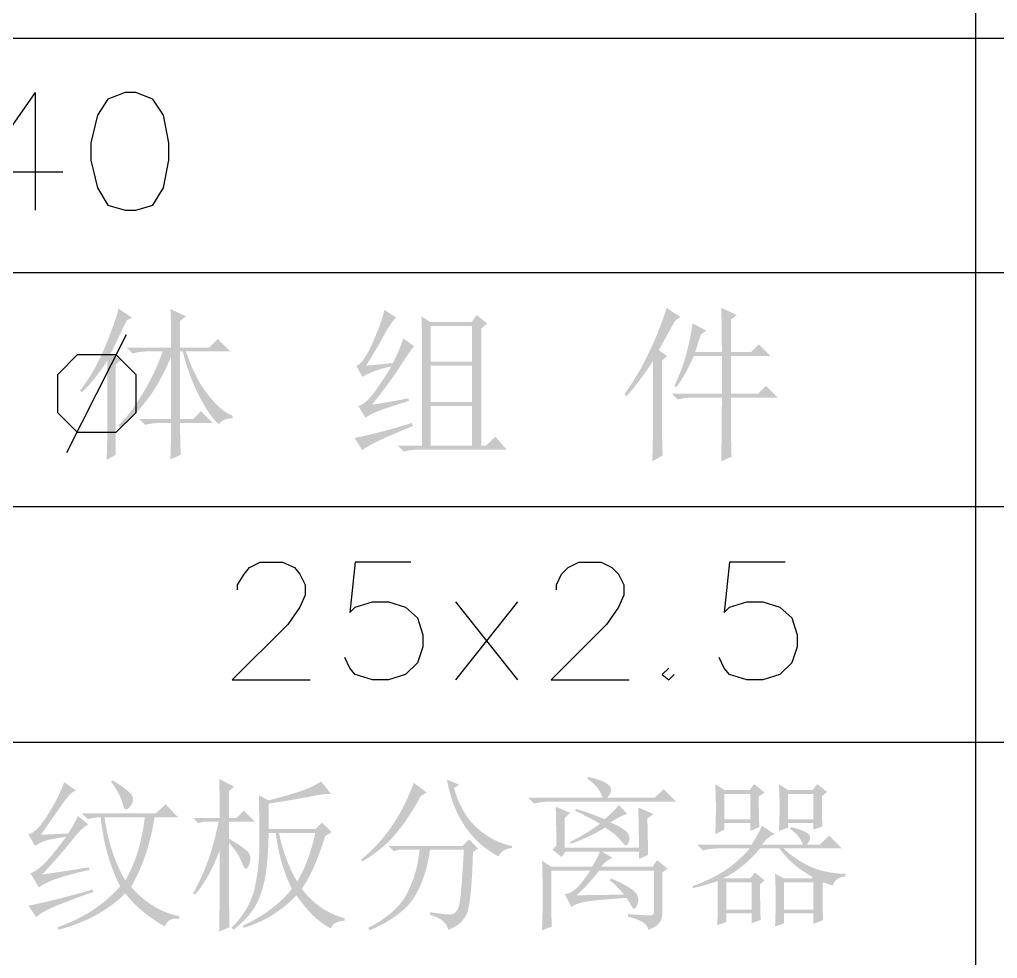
# Model space of a CAD drawing. Header units: millimetres. Extents: x 0 to 841, y 0 to 1189.
# Drawn here: x 706.17 to 737.47, y 170.9 to 200.95 of the extents above; entities that cross this region are included whole.
import ezdxf

# ---------------------------------------------------------------- set-up
doc = ezdxf.new("R2010")
doc.units = ezdxf.units.MM
doc.layers.add('C00-00-00', color=7, linetype='Continuous')

msp = doc.modelspace()

# ---------------------------------------------------------------- hatches: boundary and pattern name
at = {"layer": 'C00-00-00'}
h = msp.add_hatch(color=256, dxfattribs=at)
edge = h.paths.add_edge_path(flags=0)
edge.add_spline(control_points=[(708.957565, 186.852015), (708.971346, 187.296294), (708.978512, 187.642458), (708.978512, 187.892709), (708.978512, 187.892709), (708.978512, 190.035834), (708.978512, 190.035834), (708.756372, 189.674788), (708.485725, 189.334689), (708.167123, 189.016086), (708.167123, 189.016086), (708.104835, 189.078373), (708.104835, 189.078373), (708.423438, 189.480761), (708.697392, 189.962523), (708.926697, 190.524762), (709.155452, 191.086451), (709.290499, 191.478365), (709.332392, 191.700505), (709.332392, 191.700505), (709.769506, 191.408912), (709.769506, 191.408912), (709.769506, 191.408912), (709.603038, 191.325678), (709.603038, 191.325678), (709.380899, 190.868169), (709.207266, 190.507123), (709.082691, 190.243643), (709.082691, 190.243643), (709.415625, 190.056781), (709.415625, 190.056781), (709.415625, 190.056781), (709.249158, 189.910709), (709.249158, 189.910709), (709.249158, 189.910709), (709.249158, 187.018482), (709.249158, 187.018482), (709.249158, 187.018482), (708.957565, 186.852015), (708.957565, 186.852015)], knot_values=[0, 0, 0, 0, 1, 1, 1, 2, 2, 2, 3, 3, 3, 4, 4, 4, 5, 5, 5, 6, 6, 6, 7, 7, 7, 8, 8, 8, 9, 9, 9, 10, 10, 10, 11, 11, 11, 12, 12, 12, 13, 13, 13, 13], degree=3, periodic=1)
edge = h.paths.add_edge_path(flags=0)
edge.add_spline(control_points=[(711.30905, 187.829871), (711.30905, 187.56639), (711.315664, 187.296294), (711.329996, 187.018482), (711.329996, 187.018482), (710.997062, 186.872961), (710.997062, 186.872961), (711.010842, 187.317241), (711.018008, 187.614897), (711.018008, 187.767584), (711.018008, 187.767584), (711.018008, 188.03823), (711.018008, 188.03823), (711.018008, 188.03823), (710.685074, 188.03823), (710.685074, 188.03823), (710.504275, 188.03823), (710.337808, 188.017284), (710.185673, 187.975943), (710.185673, 187.975943), (709.99826, 188.162805), (709.99826, 188.162805), (709.99826, 188.162805), (711.018008, 188.162805), (711.018008, 188.162805), (711.018008, 188.162805), (711.018008, 190.160409), (711.018008, 190.160409), (710.809649, 189.647228), (710.566563, 189.203499), (710.289302, 188.828673), (710.011489, 188.453847), (709.713282, 188.141859), (709.394679, 187.892709), (709.394679, 187.892709), (709.332392, 187.954997), (709.332392, 187.954997), (709.595873, 188.204146), (709.862661, 188.558026), (710.133308, 189.016086), (710.403403, 189.473595), (710.608455, 189.910709), (710.747361, 190.326876), (710.747361, 190.326876), (710.289302, 190.326876), (710.289302, 190.326876), (710.109054, 190.326876), (709.942587, 190.30593), (709.7899, 190.264589), (709.7899, 190.264589), (709.603038, 190.452002), (709.603038, 190.452002), (709.603038, 190.452002), (711.018008, 190.452002), (711.018008, 190.452002), (711.018008, 190.452002), (711.018008, 191.075978), (711.018008, 191.075978), (711.018008, 191.214884), (711.010842, 191.416077), (710.997062, 191.679558), (710.997062, 191.679558), (711.496463, 191.450804), (711.496463, 191.450804), (711.496463, 191.450804), (711.30905, 191.305283), (711.30905, 191.305283), (711.30905, 191.305283), (711.30905, 190.452002), (711.30905, 190.452002), (711.30905, 190.452002), (712.245565, 190.452002), (712.245565, 190.452002), (712.245565, 190.452002), (712.516211, 190.722649), (712.516211, 190.722649), (712.516211, 190.722649), (712.911433, 190.326876), (712.911433, 190.326876), (712.911433, 190.326876), (711.496463, 190.326876), (711.496463, 190.326876), (711.690491, 189.744242), (711.929718, 189.27626), (712.214145, 188.92238), (712.498572, 188.568499), (712.758746, 188.350218), (712.994666, 188.266985), (712.994666, 188.266985), (712.994666, 188.183751), (712.994666, 188.183751), (712.772526, 188.183751), (712.627006, 188.120913), (712.557552, 187.996338), (712.363525, 188.149025), (712.151858, 188.447232), (711.923104, 188.891511), (711.693798, 189.33524), (711.516858, 189.813695), (711.392283, 190.326876), (711.392283, 190.326876), (711.30905, 190.326876), (711.30905, 190.326876), (711.30905, 190.326876), (711.30905, 188.162805), (711.30905, 188.162805), (711.30905, 188.162805), (711.725217, 188.162805), (711.725217, 188.162805), (711.725217, 188.162805), (711.974918, 188.412505), (711.974918, 188.412505), (711.974918, 188.412505), (712.349744, 188.03823), (712.349744, 188.03823), (712.349744, 188.03823), (711.30905, 188.03823), (711.30905, 188.03823), (711.30905, 188.03823), (711.30905, 187.829871), (711.30905, 187.829871)], knot_values=[0, 0, 0, 0, 1, 1, 1, 2, 2, 2, 3, 3, 3, 4, 4, 4, 5, 5, 5, 6, 6, 6, 7, 7, 7, 8, 8, 8, 9, 9, 9, 10, 10, 10, 11, 11, 11, 12, 12, 12, 13, 13, 13, 14, 14, 14, 15, 15, 15, 16, 16, 16, 17, 17, 17, 18, 18, 18, 19, 19, 19, 20, 20, 20, 21, 21, 21, 22, 22, 22, 23, 23, 23, 24, 24, 24, 25, 25, 25, 26, 26, 26, 27, 27, 27, 28, 28, 28, 29, 29, 29, 30, 30, 30, 31, 31, 31, 32, 32, 32, 33, 33, 33, 34, 34, 34, 35, 35, 35, 36, 36, 36, 37, 37, 37, 38, 38, 38, 39, 39, 39, 40, 40, 40, 40], degree=3, periodic=1)
h = msp.add_hatch(color=256, dxfattribs=at)
edge = h.paths.add_edge_path(flags=0)
edge.add_spline(control_points=[(717.449901, 188.620865), (717.976863, 188.703547), (718.36547, 188.773), (718.61517, 188.828673), (718.61517, 188.828673), (718.636116, 188.745439), (718.636116, 188.745439), (718.455318, 188.689767), (718.208925, 188.60984), (717.896937, 188.506212), (717.584949, 188.402032), (717.366668, 188.301711), (717.242093, 188.204697), (717.242093, 188.204697), (717.012787, 188.578972), (717.012787, 188.578972), (717.151694, 188.620865), (717.293907, 188.731659), (717.439428, 188.911906), (717.584949, 189.092154), (717.796615, 189.404142), (718.074428, 189.848421), (717.866069, 189.806529), (717.681963, 189.754715), (717.522661, 189.692427), (717.362809, 189.629589), (717.234927, 189.570609), (717.137913, 189.515487), (717.137913, 189.515487), (716.9505, 189.869367), (716.9505, 189.869367), (717.089406, 189.896928), (717.262488, 190.14277), (717.470847, 190.607996), (717.678655, 191.07267), (717.80323, 191.422692), (717.845122, 191.658612), (717.845122, 191.658612), (718.219949, 191.408912), (718.219949, 191.408912), (718.094823, 191.284337), (717.96639, 191.096924), (717.834649, 190.847223), (717.702909, 190.597523), (717.512188, 190.271755), (717.262488, 189.869367), (717.262488, 189.869367), (718.115769, 189.952601), (718.115769, 189.952601), (718.254675, 190.216082), (718.36547, 190.479563), (718.448703, 190.743044), (718.448703, 190.743044), (718.802583, 190.493343), (718.802583, 190.493343), (718.73313, 190.42389), (718.594224, 190.226555), (718.386416, 189.900235), (718.178056, 189.573916), (717.866069, 189.147827), (717.449901, 188.620865), (717.449901, 188.620865), (717.449901, 188.620865), (717.449901, 188.620865)], knot_values=[0, 0, 0, 0, 1, 1, 1, 2, 2, 2, 3, 3, 3, 4, 4, 4, 5, 5, 5, 6, 6, 6, 7, 7, 7, 8, 8, 8, 9, 9, 9, 10, 10, 10, 11, 11, 11, 12, 12, 12, 13, 13, 13, 14, 14, 14, 15, 15, 15, 16, 16, 16, 17, 17, 17, 18, 18, 18, 19, 19, 19, 20, 20, 20, 21, 21, 21, 21], degree=3, periodic=1)
edge = h.paths.add_edge_path(flags=0)
edge.add_spline(control_points=[(716.888213, 187.559775), (717.05468, 187.587336), (717.328634, 187.649623), (717.710075, 187.746637), (718.091516, 187.843651), (718.427757, 187.941216), (718.71935, 188.03823), (718.71935, 188.03823), (718.760691, 187.934051), (718.760691, 187.934051), (718.566663, 187.864597), (718.27507, 187.742779), (717.887015, 187.569697), (717.498408, 187.396064), (717.248707, 187.261017), (717.137913, 187.164003), (717.137913, 187.164003), (716.888213, 187.559775), (716.888213, 187.559775)], knot_values=[0, 0, 0, 0, 1, 1, 1, 2, 2, 2, 3, 3, 3, 4, 4, 4, 5, 5, 5, 6, 6, 6, 6], degree=3, periodic=1)
edge = h.paths.add_edge_path(flags=0)
edge.add_spline(control_points=[(719.322931, 191.138816), (719.322931, 191.138816), (719.322931, 189.993942), (719.322931, 189.993942), (719.322931, 189.993942), (720.654667, 189.993942), (720.654667, 189.993942), (720.654667, 189.993942), (720.654667, 191.138816), (720.654667, 191.138816), (720.654667, 191.138816), (719.322931, 191.138816), (719.322931, 191.138816)], knot_values=[0, 0, 0, 0, 1, 1, 1, 2, 2, 2, 3, 3, 3, 4, 4, 4, 4], degree=3, periodic=1)
edge = h.paths.add_edge_path(flags=0)
edge.add_spline(control_points=[(719.322931, 189.869367), (719.322931, 189.869367), (719.322931, 188.704098), (719.322931, 188.704098), (719.322931, 188.704098), (720.654667, 188.704098), (720.654667, 188.704098), (720.654667, 188.704098), (720.654667, 189.869367), (720.654667, 189.869367), (720.654667, 189.869367), (719.322931, 189.869367), (719.322931, 189.869367)], knot_values=[0, 0, 0, 0, 1, 1, 1, 2, 2, 2, 3, 3, 3, 4, 4, 4, 4], degree=3, periodic=1)
edge = h.paths.add_edge_path(flags=0)
edge.add_spline(control_points=[(719.322931, 188.578972), (719.322931, 188.578972), (719.322931, 187.309524), (719.322931, 187.309524), (719.322931, 187.309524), (720.654667, 187.309524), (720.654667, 187.309524), (720.654667, 187.309524), (720.654667, 188.578972), (720.654667, 188.578972), (720.654667, 188.578972), (719.322931, 188.578972), (719.322931, 188.578972)], knot_values=[0, 0, 0, 0, 1, 1, 1, 2, 2, 2, 3, 3, 3, 4, 4, 4, 4], degree=3, periodic=1)
edge = h.paths.add_edge_path(flags=0)
edge.add_spline(control_points=[(719.052284, 190.243643), (719.052284, 190.812497), (719.045118, 191.214884), (719.031338, 191.450804), (719.031338, 191.450804), (719.322931, 191.263391), (719.322931, 191.263391), (719.322931, 191.263391), (720.633721, 191.263391), (720.633721, 191.263391), (720.633721, 191.263391), (720.800188, 191.492145), (720.800188, 191.492145), (720.800188, 191.492145), (721.133122, 191.22205), (721.133122, 191.22205), (721.133122, 191.22205), (720.945708, 191.055583), (720.945708, 191.055583), (720.945708, 191.055583), (720.945708, 187.309524), (720.945708, 187.309524), (720.945708, 187.309524), (721.091229, 187.309524), (721.091229, 187.309524), (721.091229, 187.309524), (721.403768, 187.601117), (721.403768, 187.601117), (721.403768, 187.601117), (721.757097, 187.184949), (721.757097, 187.184949), (721.757097, 187.184949), (718.96905, 187.184949), (718.96905, 187.184949), (718.788252, 187.184949), (718.621785, 187.164554), (718.469649, 187.122662), (718.469649, 187.122662), (718.282236, 187.309524), (718.282236, 187.309524), (718.282236, 187.309524), (719.052284, 187.309524), (719.052284, 187.309524), (719.052284, 187.309524), (719.052284, 190.243643), (719.052284, 190.243643)], knot_values=[0, 0, 0, 0, 1, 1, 1, 2, 2, 2, 3, 3, 3, 4, 4, 4, 5, 5, 5, 6, 6, 6, 7, 7, 7, 8, 8, 8, 9, 9, 9, 10, 10, 10, 11, 11, 11, 12, 12, 12, 13, 13, 13, 14, 14, 14, 15, 15, 15, 15], degree=3, periodic=1)
h = msp.add_hatch(color=256, dxfattribs=at)
edge = h.paths.add_edge_path(flags=0)
edge.add_spline(control_points=[(728.64705, 190.306481), (728.64705, 190.833443), (728.639884, 191.304732), (728.626655, 191.721451), (728.626655, 191.721451), (729.126056, 191.492145), (729.126056, 191.492145), (729.126056, 191.492145), (728.938643, 191.346624), (728.938643, 191.346624), (728.938643, 191.346624), (728.938643, 190.306481), (728.938643, 190.306481), (728.938643, 190.306481), (729.583565, 190.306481), (729.583565, 190.306481), (729.583565, 190.306481), (729.833265, 190.556182), (729.833265, 190.556182), (729.833265, 190.556182), (730.208092, 190.181355), (730.208092, 190.181355), (730.208092, 190.181355), (728.938643, 190.181355), (728.938643, 190.181355), (728.938643, 190.181355), (728.938643, 188.974745), (728.938643, 188.974745), (728.938643, 188.974745), (729.812319, 188.974745), (729.812319, 188.974745), (729.812319, 188.974745), (730.06202, 189.224446), (730.06202, 189.224446), (730.06202, 189.224446), (730.436846, 188.849619), (730.436846, 188.849619), (730.436846, 188.849619), (728.938643, 188.849619), (728.938643, 188.849619), (728.938643, 187.795144), (728.945258, 187.164554), (728.959589, 186.956195), (728.959589, 186.956195), (728.626655, 186.810123), (728.626655, 186.810123), (728.639884, 187.489771), (728.64705, 188.169419), (728.64705, 188.849619), (728.64705, 188.849619), (727.731482, 188.849619), (727.731482, 188.849619), (727.551234, 188.849619), (727.384767, 188.828673), (727.23208, 188.787332), (727.23208, 188.787332), (727.045219, 188.974745), (727.045219, 188.974745), (727.045219, 188.974745), (728.64705, 188.974745), (728.64705, 188.974745), (728.64705, 188.974745), (728.64705, 190.181355), (728.64705, 190.181355), (728.64705, 190.181355), (727.752428, 190.181355), (727.752428, 190.181355), (727.585961, 189.792748), (727.398547, 189.459814), (727.190739, 189.182553), (727.190739, 189.182553), (727.128452, 189.224446), (727.128452, 189.224446), (727.280587, 189.543048), (727.401855, 189.862202), (727.492254, 190.181355), (727.582653, 190.499958), (727.655414, 190.847223), (727.711087, 191.22205), (727.711087, 191.22205), (728.147649, 190.992744), (728.147649, 190.992744), (728.147649, 190.992744), (727.981182, 190.868169), (727.981182, 190.868169), (727.925509, 190.715483), (727.863222, 190.52807), (727.79432, 190.306481), (727.79432, 190.306481), (728.64705, 190.306481), (728.64705, 190.306481)], knot_values=[0, 0, 0, 0, 1, 1, 1, 2, 2, 2, 3, 3, 3, 4, 4, 4, 5, 5, 5, 6, 6, 6, 7, 7, 7, 8, 8, 8, 9, 9, 9, 10, 10, 10, 11, 11, 11, 12, 12, 12, 13, 13, 13, 14, 14, 14, 15, 15, 15, 16, 16, 16, 17, 17, 17, 18, 18, 18, 19, 19, 19, 20, 20, 20, 21, 21, 21, 22, 22, 22, 23, 23, 23, 24, 24, 24, 25, 25, 25, 26, 26, 26, 27, 27, 27, 28, 28, 28, 29, 29, 29, 30, 30, 30, 30], degree=3, periodic=1)
edge = h.paths.add_edge_path(flags=0)
edge.add_spline(control_points=[(726.420692, 186.810123), (726.434472, 187.240622), (726.441638, 187.573556), (726.441638, 187.809476), (726.441638, 187.809476), (726.441638, 190.014888), (726.441638, 190.014888), (726.080592, 189.473595), (725.796165, 189.09932), (725.588357, 188.891511), (725.588357, 188.891511), (725.526069, 188.953799), (725.526069, 188.953799), (725.636863, 189.105934), (725.765297, 189.300513), (725.910817, 189.536433), (726.056338, 189.772354), (726.219498, 190.084341), (726.399745, 190.472948), (726.579993, 190.861004), (726.739845, 191.277171), (726.878751, 191.721451), (726.878751, 191.721451), (727.315314, 191.429858), (727.315314, 191.429858), (727.315314, 191.429858), (727.148847, 191.305283), (727.148847, 191.305283), (726.885366, 190.833443), (726.711733, 190.520904), (726.629051, 190.368768), (726.629051, 190.368768), (726.899146, 190.181355), (726.899146, 190.181355), (726.899146, 190.181355), (726.732679, 190.035834), (726.732679, 190.035834), (726.732679, 190.035834), (726.732679, 187.871763), (726.732679, 187.871763), (726.732679, 187.621511), (726.739294, 187.33047), (726.753626, 186.997536), (726.753626, 186.997536), (726.420692, 186.810123), (726.420692, 186.810123)], knot_values=[0, 0, 0, 0, 1, 1, 1, 2, 2, 2, 3, 3, 3, 4, 4, 4, 5, 5, 5, 6, 6, 6, 7, 7, 7, 8, 8, 8, 9, 9, 9, 10, 10, 10, 11, 11, 11, 12, 12, 12, 13, 13, 13, 14, 14, 14, 15, 15, 15, 15], degree=3, periodic=1)
h = msp.add_hatch(color=256, dxfattribs=at)
edge = h.paths.add_edge_path(flags=0)
edge.add_spline(control_points=[(707.598506, 176.544167), (707.598506, 176.544167), (707.972781, 176.274071), (707.972781, 176.274071), (707.861435, 176.245959), (707.712607, 176.09658), (707.525194, 175.826484), (707.337781, 175.555838), (707.112885, 175.233377), (706.849404, 174.859102), (706.849404, 174.859102), (707.72308, 174.900443), (707.72308, 174.900443), (707.861987, 175.108251), (707.966166, 175.295664), (708.035619, 175.462131), (708.035619, 175.462131), (708.368553, 175.192036), (708.368553, 175.192036), (708.243428, 175.136363), (708.066488, 174.96273), (707.837733, 174.671688), (707.608428, 174.380095), (707.293132, 174.019601), (706.890745, 173.589653), (707.209899, 173.630994), (707.7093, 173.707062), (708.388948, 173.818407), (708.388948, 173.818407), (708.409895, 173.735174), (708.409895, 173.735174), (708.076961, 173.66572), (707.757807, 173.582487), (707.452434, 173.485473), (707.14706, 173.388459), (706.925472, 173.28428), (706.787117, 173.173485), (706.787117, 173.173485), (706.51647, 173.630994), (706.51647, 173.630994), (706.627264, 173.658555), (706.769478, 173.75612), (706.943111, 173.922587), (707.116192, 174.089054), (707.35542, 174.380095), (707.660793, 174.796263), (707.494326, 174.768702), (707.327859, 174.74059), (707.161392, 174.71303), (706.994925, 174.685469), (706.828458, 174.616016), (706.661991, 174.505221), (706.661991, 174.505221), (706.454183, 174.879497), (706.454183, 174.879497), (706.62065, 174.907057), (706.825151, 175.112109), (707.067685, 175.49355), (707.31022, 175.874991), (707.48716, 176.225013), (707.598506, 176.544167), (707.598506, 176.544167), (707.598506, 176.544167), (707.598506, 176.544167)], knot_values=[0, 0, 0, 0, 1, 1, 1, 2, 2, 2, 3, 3, 3, 4, 4, 4, 5, 5, 5, 6, 6, 6, 7, 7, 7, 8, 8, 8, 9, 9, 9, 10, 10, 10, 11, 11, 11, 12, 12, 12, 13, 13, 13, 14, 14, 14, 15, 15, 15, 16, 16, 16, 17, 17, 17, 18, 18, 18, 19, 19, 19, 20, 20, 20, 21, 21, 21, 21], degree=3, periodic=1)
edge = h.paths.add_edge_path(flags=0)
edge.add_spline(control_points=[(706.454183, 172.590851), (707.064378, 172.715425), (707.751192, 172.889058), (708.514074, 173.111198), (708.514074, 173.111198), (708.535021, 173.027964), (708.535021, 173.027964), (708.270988, 172.94418), (707.920415, 172.815747), (707.483853, 172.642665), (707.046739, 172.469032), (706.786566, 172.326819), (706.703883, 172.216024), (706.703883, 172.216024), (706.454183, 172.590851), (706.454183, 172.590851)], knot_values=[0, 0, 0, 0, 1, 1, 1, 2, 2, 2, 3, 3, 3, 4, 4, 4, 5, 5, 5, 5], degree=3, periodic=1)
edge = h.paths.add_edge_path(flags=0)
edge.add_spline(control_points=[(709.13805, 176.607005), (709.526106, 176.371085), (709.74108, 176.197452), (709.782972, 176.086658), (709.824864, 175.975313), (709.793445, 175.861211), (709.689817, 175.743251), (709.585637, 175.625291), (709.512876, 175.659466), (709.470984, 175.846879), (709.429092, 176.034293), (709.304517, 176.27352), (709.096709, 176.565113), (709.096709, 176.565113), (709.13805, 176.607005), (709.13805, 176.607005)], knot_values=[0, 0, 0, 0, 1, 1, 1, 2, 2, 2, 3, 3, 3, 4, 4, 4, 5, 5, 5, 5], degree=3, periodic=1)
edge = h.paths.add_edge_path(flags=0)
edge.add_spline(control_points=[(708.160194, 175.545365), (708.160194, 175.545365), (710.532625, 175.545365), (710.532625, 175.545365), (710.532625, 175.545365), (710.844613, 175.836957), (710.844613, 175.836957), (710.844613, 175.836957), (711.239834, 175.42079), (711.239834, 175.42079), (711.239834, 175.42079), (710.490732, 175.42079), (710.490732, 175.42079), (710.351826, 174.560343), (710.102126, 173.818407), (709.741631, 173.194431), (710.185359, 172.680699), (710.69854, 172.368711), (711.281726, 172.257917), (711.281726, 172.257917), (711.281726, 172.174683), (711.281726, 172.174683), (711.031475, 172.202244), (710.878788, 172.11901), (710.823666, 171.924983), (710.296705, 172.216576), (709.873371, 172.569905), (709.554218, 172.986072), (709.012924, 172.444779), (708.298549, 172.056723), (707.411093, 171.820803), (707.411093, 171.820803), (707.390146, 171.904036), (707.390146, 171.904036), (708.222481, 172.195629), (708.88835, 172.632192), (709.387751, 173.214826), (709.068597, 173.825022), (708.860789, 174.560343), (708.763775, 175.42079), (708.638649, 175.42079), (708.499743, 175.399844), (708.347607, 175.358503), (708.347607, 175.358503), (708.160194, 175.545365), (708.160194, 175.545365)], knot_values=[0, 0, 0, 0, 1, 1, 1, 2, 2, 2, 3, 3, 3, 4, 4, 4, 5, 5, 5, 6, 6, 6, 7, 7, 7, 8, 8, 8, 9, 9, 9, 10, 10, 10, 11, 11, 11, 12, 12, 12, 13, 13, 13, 14, 14, 14, 15, 15, 15, 15], degree=3, periodic=1)
edge = h.paths.add_edge_path(flags=0)
edge.add_spline(control_points=[(708.88835, 175.42079), (708.999144, 174.629796), (709.221284, 173.956762), (709.554218, 173.40224), (709.873371, 173.942982), (710.081731, 174.616016), (710.178744, 175.42079), (710.178744, 175.42079), (708.88835, 175.42079), (708.88835, 175.42079)], knot_values=[0, 0, 0, 0, 1, 1, 1, 2, 2, 2, 3, 3, 3, 3], degree=3, periodic=1)
h = msp.add_hatch(color=256, dxfattribs=at)
edge = h.paths.add_edge_path(flags=0)
edge.add_spline(control_points=[(715.949858, 174.817209), (715.713938, 174.054327), (715.464238, 173.492088), (715.200757, 173.131593), (715.588812, 172.632192), (716.046872, 172.320204), (716.573834, 172.195078), (716.573834, 172.195078), (716.573834, 172.111845), (716.573834, 172.111845), (716.324133, 172.098615), (716.178613, 172.015382), (716.13672, 171.862144), (715.748113, 172.056723), (715.380453, 172.410052), (715.03429, 172.923785), (714.57623, 172.437613), (714.014541, 172.09145), (713.348673, 171.88309), (713.348673, 171.88309), (713.306781, 171.945378), (713.306781, 171.945378), (713.972649, 172.250751), (714.499611, 172.645972), (714.888218, 173.131593), (714.624737, 173.644774), (714.451104, 174.241189), (714.368422, 174.921389), (714.368422, 174.921389), (714.139116, 174.921389), (714.139116, 174.921389), (714.139116, 174.574123), (714.11817, 174.206463), (714.076829, 173.818407), (714.034936, 173.4298), (713.945088, 173.07592), (713.806182, 172.756767), (713.667276, 172.437613), (713.403795, 172.126176), (713.015739, 171.820803), (713.015739, 171.820803), (712.953452, 171.88309), (712.953452, 171.88309), (713.355288, 172.285477), (713.604988, 172.718733), (713.702002, 173.183407), (713.799016, 173.648082), (713.848074, 174.126536), (713.848074, 174.619323), (713.848074, 175.112109), (713.840909, 175.614818), (713.827128, 176.127999), (713.827128, 176.127999), (714.139116, 175.961532), (714.139116, 175.961532), (714.777423, 176.127999), (715.183118, 176.249266), (715.356751, 176.325885), (715.529832, 176.401953), (715.685826, 176.481879), (715.824732, 176.565113), (715.824732, 176.565113), (716.13672, 176.169891), (716.13672, 176.169891), (715.970253, 176.169891), (715.751421, 176.14178), (715.481325, 176.086658), (715.210678, 176.030985), (714.763092, 175.954918), (714.139116, 175.857904), (714.139116, 175.857904), (714.139116, 175.045964), (714.139116, 175.045964), (714.139116, 175.045964), (715.637319, 175.045964), (715.637319, 175.045964), (715.637319, 175.045964), (715.845678, 175.254323), (715.845678, 175.254323), (715.845678, 175.254323), (716.157666, 174.942335), (716.157666, 174.942335), (716.157666, 174.942335), (715.949858, 174.817209), (715.949858, 174.817209)], knot_values=[0, 0, 0, 0, 1, 1, 1, 2, 2, 2, 3, 3, 3, 4, 4, 4, 5, 5, 5, 6, 6, 6, 7, 7, 7, 8, 8, 8, 9, 9, 9, 10, 10, 10, 11, 11, 11, 12, 12, 12, 13, 13, 13, 14, 14, 14, 15, 15, 15, 16, 16, 16, 17, 17, 17, 18, 18, 18, 19, 19, 19, 20, 20, 20, 21, 21, 21, 22, 22, 22, 23, 23, 23, 24, 24, 24, 25, 25, 25, 26, 26, 26, 27, 27, 27, 28, 28, 28, 28], degree=3, periodic=1)
edge = h.paths.add_edge_path(flags=0)
edge.add_spline(control_points=[(714.47205, 174.921389), (714.596625, 174.324974), (714.791204, 173.804627), (715.054685, 173.360898), (715.304385, 173.776515), (715.498413, 174.296862), (715.637319, 174.921389), (715.637319, 174.921389), (714.47205, 174.921389), (714.47205, 174.921389)], knot_values=[0, 0, 0, 0, 1, 1, 1, 2, 2, 2, 3, 3, 3, 3], degree=3, periodic=1)
edge = h.paths.add_edge_path(flags=0)
edge.add_spline(control_points=[(712.870218, 174.609401), (712.870218, 173.096866), (712.876833, 172.195629), (712.890613, 171.904036), (712.890613, 171.904036), (712.557679, 171.758516), (712.557679, 171.758516), (712.57146, 172.382491), (712.578626, 173.256719), (712.578626, 174.380095), (712.384598, 173.825022), (712.121117, 173.346567), (711.788183, 172.944731), (711.788183, 172.944731), (711.725344, 172.986072), (711.725344, 172.986072), (712.100171, 173.65194), (712.370817, 174.414822), (712.537284, 175.275269), (712.537284, 175.275269), (712.058278, 175.275269), (712.058278, 175.275269), (712.058278, 175.275269), (711.891811, 175.233377), (711.891811, 175.233377), (711.891811, 175.233377), (711.725344, 175.399844), (711.725344, 175.399844), (711.725344, 175.399844), (712.578626, 175.399844), (712.578626, 175.399844), (712.578626, 175.899245), (712.57146, 176.315412), (712.557679, 176.648346), (712.557679, 176.648346), (713.036685, 176.398646), (713.036685, 176.398646), (713.036685, 176.398646), (712.870218, 176.253125), (712.870218, 176.253125), (712.870218, 176.253125), (712.870218, 175.399844), (712.870218, 175.399844), (712.870218, 175.399844), (713.119919, 175.399844), (713.119919, 175.399844), (713.119919, 175.399844), (713.348673, 175.628598), (713.348673, 175.628598), (713.348673, 175.628598), (713.702553, 175.275269), (713.702553, 175.275269), (713.702553, 175.275269), (712.870218, 175.275269), (712.870218, 175.275269), (712.870218, 175.275269), (712.870218, 174.733976), (712.870218, 174.733976), (713.188821, 174.553177), (713.393322, 174.410964), (713.483721, 174.307335), (713.57412, 174.203155), (713.584593, 174.064249), (713.51514, 173.891168), (713.445687, 173.717535), (713.372376, 173.734622), (713.296308, 173.942982), (713.22024, 174.151341), (713.078027, 174.373481), (712.870218, 174.609401), (712.870218, 174.609401), (712.870218, 174.609401), (712.870218, 174.609401)], knot_values=[0, 0, 0, 0, 1, 1, 1, 2, 2, 2, 3, 3, 3, 4, 4, 4, 5, 5, 5, 6, 6, 6, 7, 7, 7, 8, 8, 8, 9, 9, 9, 10, 10, 10, 11, 11, 11, 12, 12, 12, 13, 13, 13, 14, 14, 14, 15, 15, 15, 16, 16, 16, 17, 17, 17, 18, 18, 18, 19, 19, 19, 20, 20, 20, 21, 21, 21, 22, 22, 22, 23, 23, 23, 24, 24, 24, 24], degree=3, periodic=1)
h = msp.add_hatch(color=256, dxfattribs=at)
edge = h.paths.add_edge_path(flags=0)
edge.add_spline(control_points=[(718.786853, 176.523772), (718.786853, 176.523772), (719.203021, 176.211233), (719.203021, 176.211233), (719.203021, 176.211233), (719.015607, 176.107604), (719.015607, 176.107604), (718.779687, 175.663325), (718.519514, 175.268103), (718.235086, 174.921389), (717.950659, 174.574123), (717.586306, 174.269301), (717.142578, 174.00582), (717.142578, 174.00582), (717.101237, 174.068108), (717.101237, 174.068108), (717.461731, 174.359149), (717.780334, 174.702556), (718.058146, 175.098329), (718.335408, 175.49355), (718.578494, 175.968698), (718.786853, 176.523772), (718.786853, 176.523772), (718.786853, 176.523772), (718.786853, 176.523772)], knot_values=[0, 0, 0, 0, 1, 1, 1, 2, 2, 2, 3, 3, 3, 4, 4, 4, 5, 5, 5, 6, 6, 6, 7, 7, 7, 8, 8, 8, 8], degree=3, periodic=1)
edge = h.paths.add_edge_path(flags=0)
edge.add_spline(control_points=[(720.243164, 176.460933), (720.243164, 176.460933), (720.076697, 176.357305), (720.076697, 176.357305), (720.228832, 175.802231), (720.478533, 175.372283), (720.825798, 175.06691), (721.172513, 174.761536), (721.540173, 174.574674), (721.92878, 174.505221), (721.92878, 174.505221), (721.92878, 174.442934), (721.92878, 174.442934), (721.720421, 174.414822), (721.5749, 174.324423), (721.491666, 174.172287), (721.033606, 174.421437), (720.669253, 174.754371), (720.399158, 175.170538), (720.128511, 175.586706), (719.944956, 176.072326), (719.847942, 176.6274), (719.847942, 176.6274), (720.243164, 176.460933), (720.243164, 176.460933)], knot_values=[0, 0, 0, 0, 1, 1, 1, 2, 2, 2, 3, 3, 3, 4, 4, 4, 5, 5, 5, 6, 6, 6, 7, 7, 7, 8, 8, 8, 8], degree=3, periodic=1)
edge = h.paths.add_edge_path(flags=0)
edge.add_spline(control_points=[(717.974913, 174.505221), (717.974913, 174.505221), (720.347343, 174.505221), (720.347343, 174.505221), (720.347343, 174.505221), (720.555152, 174.71303), (720.555152, 174.71303), (720.555152, 174.71303), (720.846744, 174.421988), (720.846744, 174.421988), (720.846744, 174.421988), (720.680277, 174.296862), (720.680277, 174.296862), (720.652165, 173.201046), (720.582712, 172.538485), (720.471918, 172.309731), (720.360573, 172.080977), (720.166545, 171.917817), (719.889284, 171.820803), (719.847391, 172.042943), (719.653363, 172.202244), (719.306649, 172.299258), (719.306649, 172.299258), (719.306649, 172.382491), (719.306649, 172.382491), (719.653363, 172.326819), (719.87881, 172.303116), (719.98299, 172.309731), (720.086619, 172.316897), (720.166545, 172.396272), (720.222218, 172.548958), (720.277339, 172.701645), (720.333012, 173.31184), (720.388685, 174.380095), (720.388685, 174.380095), (719.306649, 174.380095), (719.306649, 174.380095), (719.223415, 173.783681), (719.056948, 173.280421), (718.807248, 172.871419), (718.557547, 172.462418), (718.079093, 172.10523), (717.371883, 171.799857), (717.371883, 171.799857), (717.329991, 171.88309), (717.329991, 171.88309), (717.953967, 172.202795), (718.373993, 172.580378), (718.588967, 173.017491), (718.803941, 173.454054), (718.931823, 173.908255), (718.973715, 174.380095), (718.973715, 174.380095), (718.328793, 174.380095), (718.328793, 174.380095), (718.328793, 174.380095), (718.14138, 174.338754), (718.14138, 174.338754), (718.14138, 174.338754), (717.974913, 174.505221), (717.974913, 174.505221)], knot_values=[0, 0, 0, 0, 1, 1, 1, 2, 2, 2, 3, 3, 3, 4, 4, 4, 5, 5, 5, 6, 6, 6, 7, 7, 7, 8, 8, 8, 9, 9, 9, 10, 10, 10, 11, 11, 11, 12, 12, 12, 13, 13, 13, 14, 14, 14, 15, 15, 15, 16, 16, 16, 17, 17, 17, 18, 18, 18, 19, 19, 19, 20, 20, 20, 20], degree=3, periodic=1)
h = msp.add_hatch(color=256, dxfattribs=at)
edge = h.paths.add_edge_path(flags=0)
edge.add_spline(control_points=[(724.349607, 176.648346), (724.349607, 176.648346), (724.370553, 176.710634), (724.370553, 176.710634), (724.689156, 176.641181), (724.907988, 176.55464), (725.025948, 176.45046), (725.143909, 176.34628), (725.12627, 176.211233), (724.973583, 176.044766), (724.973583, 176.044766), (726.492732, 176.044766), (726.492732, 176.044766), (726.492732, 176.044766), (726.784325, 176.315412), (726.784325, 176.315412), (726.784325, 176.315412), (727.179547, 175.920191), (727.179547, 175.920191), (727.179547, 175.920191), (723.142446, 175.920191), (723.142446, 175.920191), (722.962198, 175.920191), (722.795731, 175.899245), (722.643045, 175.857904), (722.643045, 175.857904), (722.456183, 176.044766), (722.456183, 176.044766), (722.456183, 176.044766), (724.828062, 176.044766), (724.828062, 176.044766), (724.78617, 176.16934), (724.731048, 176.276827), (724.661595, 176.367227), (724.592142, 176.457626), (724.487962, 176.551332), (724.349607, 176.648346), (724.349607, 176.648346), (724.349607, 176.648346), (724.349607, 176.648346)], knot_values=[0, 0, 0, 0, 1, 1, 1, 2, 2, 2, 3, 3, 3, 4, 4, 4, 5, 5, 5, 6, 6, 6, 7, 7, 7, 8, 8, 8, 9, 9, 9, 10, 10, 10, 11, 11, 11, 12, 12, 12, 13, 13, 13, 13], degree=3, periodic=1)
edge = h.paths.add_edge_path(flags=0)
edge.add_spline(control_points=[(723.995727, 172.923785), (723.995727, 172.923785), (725.514876, 172.944731), (725.514876, 172.944731), (725.37597, 173.124427), (725.223284, 173.277114), (725.056817, 173.40224), (725.056817, 173.40224), (725.098709, 173.464527), (725.098709, 173.464527), (725.514325, 173.28428), (725.774499, 173.135451), (725.878678, 173.017491), (725.982858, 172.899531), (726.003804, 172.76724), (725.941517, 172.621719), (725.878678, 172.476198), (725.823557, 172.448086), (725.77505, 172.538485), (725.726543, 172.628885), (725.667563, 172.729206), (725.59811, 172.840551), (724.973583, 172.798659), (724.55025, 172.760625), (724.328661, 172.725898), (724.106521, 172.691172), (723.940054, 172.632192), (723.82926, 172.548958), (723.82926, 172.548958), (723.621452, 172.965126), (723.621452, 172.965126), (723.732246, 172.965126), (723.853514, 173.024106), (723.985254, 173.142066), (724.116994, 173.260026), (724.266374, 173.450747), (724.432841, 173.714227), (724.432841, 173.714227), (723.184338, 173.714227), (723.184338, 173.714227), (723.184338, 172.673533), (723.190953, 172.077669), (723.205284, 171.924983), (723.205284, 171.924983), (722.892745, 171.799857), (722.892745, 171.799857), (722.906526, 172.257917), (722.913692, 172.635499), (722.913692, 172.933707), (722.913692, 173.231914), (722.906526, 173.596267), (722.892745, 174.026767), (722.892745, 174.026767), (723.184338, 173.839353), (723.184338, 173.839353), (723.184338, 173.839353), (724.495128, 173.839353), (724.495128, 173.839353), (724.605922, 174.019601), (724.689156, 174.178902), (724.744829, 174.317808), (724.744829, 174.317808), (723.641847, 174.317808), (723.641847, 174.317808), (723.641847, 174.317808), (723.517272, 174.151341), (723.517272, 174.151341), (723.517272, 174.151341), (723.225679, 174.380095), (723.225679, 174.380095), (723.225679, 174.380095), (723.350805, 174.505221), (723.350805, 174.505221), (723.350805, 174.851936), (723.343639, 175.268103), (723.329859, 175.753724), (723.329859, 175.753724), (723.787919, 175.566311), (723.787919, 175.566311), (723.787919, 175.566311), (723.621452, 175.399844), (723.621452, 175.399844), (723.621452, 175.399844), (723.621452, 174.442934), (723.621452, 174.442934), (723.621452, 174.442934), (725.993331, 174.442934), (725.993331, 174.442934), (725.993331, 174.747756), (725.986165, 175.177704), (725.972385, 175.732778), (725.972385, 175.732778), (726.451391, 175.52497), (726.451391, 175.52497), (726.451391, 175.52497), (726.263978, 175.378898), (726.263978, 175.378898), (726.277758, 174.72681), (726.284924, 174.338203), (726.284924, 174.213628), (726.284924, 174.213628), (725.993331, 174.089054), (725.993331, 174.089054), (725.993331, 174.089054), (725.993331, 174.317808), (725.993331, 174.317808), (725.993331, 174.317808), (724.807116, 174.317808), (724.807116, 174.317808), (724.807116, 174.317808), (725.14005, 174.130395), (725.14005, 174.130395), (724.973583, 174.033381), (724.855623, 173.936367), (724.786721, 173.839353), (724.786721, 173.839353), (726.430445, 173.839353), (726.430445, 173.839353), (726.430445, 173.839353), (726.575966, 174.047161), (726.575966, 174.047161), (726.575966, 174.047161), (726.9089, 173.777066), (726.9089, 173.777066), (726.9089, 173.777066), (726.742433, 173.65194), (726.742433, 173.65194), (726.742433, 173.65194), (726.742433, 172.424384), (726.742433, 172.424384), (726.769994, 172.11901), (726.617858, 171.917817), (726.284924, 171.820803), (726.284924, 172.001602), (726.069399, 172.139957), (725.639451, 172.23697), (725.639451, 172.23697), (725.639451, 172.320204), (725.639451, 172.320204), (726.041838, 172.292643), (726.281066, 172.278312), (726.357133, 172.278312), (726.433201, 172.278312), (726.471786, 172.313038), (726.471786, 172.382491), (726.471786, 172.382491), (726.471786, 173.714227), (726.471786, 173.714227), (726.471786, 173.714227), (724.723882, 173.714227), (724.723882, 173.714227), (724.474182, 173.395074), (724.231647, 173.131593), (723.995727, 172.923785), (723.995727, 172.923785), (723.995727, 172.923785), (723.995727, 172.923785)], knot_values=[0, 0, 0, 0, 1, 1, 1, 2, 2, 2, 3, 3, 3, 4, 4, 4, 5, 5, 5, 6, 6, 6, 7, 7, 7, 8, 8, 8, 9, 9, 9, 10, 10, 10, 11, 11, 11, 12, 12, 12, 13, 13, 13, 14, 14, 14, 15, 15, 15, 16, 16, 16, 17, 17, 17, 18, 18, 18, 19, 19, 19, 20, 20, 20, 21, 21, 21, 22, 22, 22, 23, 23, 23, 24, 24, 24, 25, 25, 25, 26, 26, 26, 27, 27, 27, 28, 28, 28, 29, 29, 29, 30, 30, 30, 31, 31, 31, 32, 32, 32, 33, 33, 33, 34, 34, 34, 35, 35, 35, 36, 36, 36, 37, 37, 37, 38, 38, 38, 39, 39, 39, 40, 40, 40, 41, 41, 41, 42, 42, 42, 43, 43, 43, 44, 44, 44, 45, 45, 45, 46, 46, 46, 47, 47, 47, 48, 48, 48, 49, 49, 49, 50, 50, 50, 51, 51, 51, 52, 52, 52, 52], degree=3, periodic=1)
edge = h.paths.add_edge_path(flags=0)
edge.add_spline(control_points=[(724.89035, 175.358503), (725.084377, 175.510638), (725.237064, 175.663325), (725.348409, 175.816011), (725.348409, 175.816011), (725.619056, 175.52497), (725.619056, 175.52497), (725.49393, 175.496858), (725.313683, 175.406458), (725.077763, 175.254323), (725.368804, 175.129197), (725.549052, 175.02171), (725.618505, 174.931311), (725.687958, 174.840911), (725.701738, 174.733424), (725.660397, 174.60885), (725.618505, 174.484275), (725.545744, 174.494748), (725.442116, 174.640269), (725.337936, 174.78579), (725.160996, 174.935169), (724.911296, 175.087856), (724.56403, 174.879497), (724.196369, 174.706415), (723.808314, 174.567509), (723.808314, 174.567509), (723.787919, 174.629796), (723.787919, 174.629796), (724.148414, 174.810043), (724.467016, 175.004071), (724.744829, 175.212431), (724.536469, 175.337005), (724.272988, 175.475911), (723.954386, 175.628598), (723.954386, 175.628598), (723.974781, 175.691437), (723.974781, 175.691437), (724.293935, 175.593872), (724.599308, 175.483077), (724.89035, 175.358503), (724.89035, 175.358503), (724.89035, 175.358503), (724.89035, 175.358503)], knot_values=[0, 0, 0, 0, 1, 1, 1, 2, 2, 2, 3, 3, 3, 4, 4, 4, 5, 5, 5, 6, 6, 6, 7, 7, 7, 8, 8, 8, 9, 9, 9, 10, 10, 10, 11, 11, 11, 12, 12, 12, 13, 13, 13, 14, 14, 14, 14], degree=3, periodic=1)
h = msp.add_hatch(color=256, dxfattribs=at)
edge = h.paths.add_edge_path(flags=0)
edge.add_spline(control_points=[(728.726146, 176.169891), (728.726146, 176.169891), (728.726146, 175.358503), (728.726146, 175.358503), (728.726146, 175.358503), (729.558481, 175.358503), (729.558481, 175.358503), (729.558481, 175.358503), (729.558481, 176.169891), (729.558481, 176.169891), (729.558481, 176.169891), (728.726146, 176.169891), (728.726146, 176.169891)], knot_values=[0, 0, 0, 0, 1, 1, 1, 2, 2, 2, 3, 3, 3, 4, 4, 4, 4], degree=3, periodic=1)
edge = h.paths.add_edge_path(flags=0)
edge.add_spline(control_points=[(728.435105, 174.879497), (728.448885, 175.156758), (728.456051, 175.430712), (728.456051, 175.701359), (728.456051, 175.972005), (728.448885, 176.232179), (728.435105, 176.481879), (728.435105, 176.481879), (728.726146, 176.294466), (728.726146, 176.294466), (728.726146, 176.294466), (729.538086, 176.294466), (729.538086, 176.294466), (729.538086, 176.294466), (729.683607, 176.481879), (729.683607, 176.481879), (729.683607, 176.481879), (730.016541, 176.211233), (730.016541, 176.211233), (730.016541, 176.211233), (729.829128, 176.086658), (729.829128, 176.086658), (729.829128, 175.587257), (729.835743, 175.260938), (729.850074, 175.108802), (729.850074, 175.108802), (729.558481, 174.983676), (729.558481, 174.983676), (729.558481, 174.983676), (729.558481, 175.233377), (729.558481, 175.233377), (729.558481, 175.233377), (728.726146, 175.233377), (728.726146, 175.233377), (728.726146, 175.233377), (728.726146, 175.025569), (728.726146, 175.025569), (728.726146, 175.025569), (728.435105, 174.879497), (728.435105, 174.879497)], knot_values=[0, 0, 0, 0, 1, 1, 1, 2, 2, 2, 3, 3, 3, 4, 4, 4, 5, 5, 5, 6, 6, 6, 7, 7, 7, 8, 8, 8, 9, 9, 9, 10, 10, 10, 11, 11, 11, 12, 12, 12, 13, 13, 13, 13], degree=3, periodic=1)
edge = h.paths.add_edge_path(flags=0)
edge.add_spline(control_points=[(731.868625, 173.319006), (731.868625, 172.736372), (731.875239, 172.34115), (731.88902, 172.132791), (731.88902, 172.132791), (731.577032, 172.008216), (731.577032, 172.008216), (731.577032, 172.008216), (731.577032, 172.34115), (731.577032, 172.34115), (731.577032, 172.34115), (730.640517, 172.34115), (730.640517, 172.34115), (730.640517, 172.34115), (730.640517, 172.028611), (730.640517, 172.028611), (730.640517, 172.028611), (730.349475, 171.924983), (730.349475, 171.924983), (730.363256, 172.216576), (730.370422, 172.503759), (730.370422, 172.788186), (730.370422, 173.072613), (730.363256, 173.346567), (730.349475, 173.610599), (730.349475, 173.610599), (730.640517, 173.464527), (730.640517, 173.464527), (730.640517, 173.464527), (731.514744, 173.464527), (731.514744, 173.464527), (731.514744, 173.464527), (731.556086, 173.506419), (731.556086, 173.506419), (731.084245, 173.7699), (730.730916, 174.074722), (730.494996, 174.421988), (730.494996, 174.421988), (729.871021, 174.421988), (729.871021, 174.421988), (729.509975, 173.99204), (729.114753, 173.672886), (728.684805, 173.464527), (728.684805, 173.464527), (729.558481, 173.464527), (729.558481, 173.464527), (729.558481, 173.464527), (729.704553, 173.65194), (729.704553, 173.65194), (729.704553, 173.65194), (730.016541, 173.40224), (730.016541, 173.40224), (730.016541, 173.40224), (729.871021, 173.277665), (729.871021, 173.277665), (729.871021, 172.694479), (729.877635, 172.313589), (729.891415, 172.132791), (729.891415, 172.132791), (729.600374, 172.028611), (729.600374, 172.028611), (729.600374, 172.028611), (729.600374, 172.34115), (729.600374, 172.34115), (729.600374, 172.34115), (728.788985, 172.34115), (728.788985, 172.34115), (728.788985, 172.34115), (728.788985, 172.070503), (728.788985, 172.070503), (728.788985, 172.070503), (728.497392, 171.966324), (728.497392, 171.966324), (728.511172, 172.202244), (728.518338, 172.451944), (728.518338, 172.715425), (728.518338, 172.978906), (728.518338, 173.201046), (728.518338, 173.381293), (728.240526, 173.28428), (727.977045, 173.207661), (727.727344, 173.152539), (727.727344, 173.152539), (727.706949, 173.214826), (727.706949, 173.214826), (728.095005, 173.353733), (728.435105, 173.516341), (728.726146, 173.703754), (729.017188, 173.891168), (729.287835, 174.130395), (729.538086, 174.421988), (729.538086, 174.421988), (728.539284, 174.421988), (728.539284, 174.421988), (728.358486, 174.421988), (728.192019, 174.401042), (728.039883, 174.359701), (728.039883, 174.359701), (727.85247, 174.546563), (727.85247, 174.546563), (727.85247, 174.546563), (729.600374, 174.546563), (729.600374, 174.546563), (729.724948, 174.74059), (729.836294, 174.941784), (729.933308, 175.150143), (729.933308, 175.150143), (730.328529, 174.879497), (730.328529, 174.879497), (730.189623, 174.823824), (730.057882, 174.71303), (729.933308, 174.546563), (729.933308, 174.546563), (731.244098, 174.546563), (731.244098, 174.546563), (731.174645, 174.74059), (731.035738, 174.907057), (730.82793, 175.045964), (730.82793, 175.045964), (730.869823, 175.108802), (730.869823, 175.108802), (731.133303, 175.039349), (731.313551, 174.966037), (731.410565, 174.88997), (731.507579, 174.813902), (731.493798, 174.699249), (731.369224, 174.546563), (731.369224, 174.546563), (731.785391, 174.546563), (731.785391, 174.546563), (731.785391, 174.546563), (732.076433, 174.838155), (732.076433, 174.838155), (732.076433, 174.838155), (732.4926, 174.421988), (732.4926, 174.421988), (732.4926, 174.421988), (730.620122, 174.421988), (730.620122, 174.421988), (730.855491, 174.199848), (731.129445, 174.012435), (731.441433, 173.859748), (731.753421, 173.707062), (732.13872, 173.623828), (732.59678, 173.610599), (732.59678, 173.610599), (732.59678, 173.527365), (732.59678, 173.527365), (732.37464, 173.499253), (732.2429, 173.40224), (732.201559, 173.235773), (732.201559, 173.235773), (731.88902, 173.339952), (731.88902, 173.339952), (731.88902, 173.339952), (731.868625, 173.319006), (731.868625, 173.319006)], knot_values=[0, 0, 0, 0, 1, 1, 1, 2, 2, 2, 3, 3, 3, 4, 4, 4, 5, 5, 5, 6, 6, 6, 7, 7, 7, 8, 8, 8, 9, 9, 9, 10, 10, 10, 11, 11, 11, 12, 12, 12, 13, 13, 13, 14, 14, 14, 15, 15, 15, 16, 16, 16, 17, 17, 17, 18, 18, 18, 19, 19, 19, 20, 20, 20, 21, 21, 21, 22, 22, 22, 23, 23, 23, 24, 24, 24, 25, 25, 25, 26, 26, 26, 27, 27, 27, 28, 28, 28, 29, 29, 29, 30, 30, 30, 31, 31, 31, 32, 32, 32, 33, 33, 33, 34, 34, 34, 35, 35, 35, 36, 36, 36, 37, 37, 37, 38, 38, 38, 39, 39, 39, 40, 40, 40, 41, 41, 41, 42, 42, 42, 43, 43, 43, 44, 44, 44, 45, 45, 45, 46, 46, 46, 47, 47, 47, 48, 48, 48, 49, 49, 49, 50, 50, 50, 51, 51, 51, 52, 52, 52, 52], degree=3, periodic=1)
edge = h.paths.add_edge_path(flags=0)
edge.add_spline(control_points=[(728.788985, 173.339952), (728.788985, 173.339952), (728.788985, 172.465725), (728.788985, 172.465725), (728.788985, 172.465725), (729.600374, 172.465725), (729.600374, 172.465725), (729.600374, 172.465725), (729.600374, 173.339952), (729.600374, 173.339952), (729.600374, 173.339952), (728.788985, 173.339952), (728.788985, 173.339952)], knot_values=[0, 0, 0, 0, 1, 1, 1, 2, 2, 2, 3, 3, 3, 4, 4, 4, 4], degree=3, periodic=1)
edge = h.paths.add_edge_path(flags=0)
edge.add_spline(control_points=[(730.640517, 173.339952), (730.640517, 173.339952), (730.640517, 172.465725), (730.640517, 172.465725), (730.640517, 172.465725), (731.577032, 172.465725), (731.577032, 172.465725), (731.577032, 172.465725), (731.577032, 173.339952), (731.577032, 173.339952), (731.577032, 173.339952), (730.640517, 173.339952), (730.640517, 173.339952)], knot_values=[0, 0, 0, 0, 1, 1, 1, 2, 2, 2, 3, 3, 3, 4, 4, 4, 4], degree=3, periodic=1)
edge = h.paths.add_edge_path(flags=0)
edge.add_spline(control_points=[(730.765643, 176.169891), (730.765643, 176.169891), (730.765643, 175.358503), (730.765643, 175.358503), (730.765643, 175.358503), (731.577032, 175.358503), (731.577032, 175.358503), (731.577032, 175.358503), (731.577032, 176.169891), (731.577032, 176.169891), (731.577032, 176.169891), (730.765643, 176.169891), (730.765643, 176.169891)], knot_values=[0, 0, 0, 0, 1, 1, 1, 2, 2, 2, 3, 3, 3, 4, 4, 4, 4], degree=3, periodic=1)
edge = h.paths.add_edge_path(flags=0)
edge.add_spline(control_points=[(730.47405, 174.983676), (730.48783, 175.233377), (730.494996, 175.486385), (730.494996, 175.743251), (730.494996, 175.999566), (730.48783, 176.245959), (730.47405, 176.481879), (730.47405, 176.481879), (730.765643, 176.294466), (730.765643, 176.294466), (730.765643, 176.294466), (731.556086, 176.294466), (731.556086, 176.294466), (731.556086, 176.294466), (731.702158, 176.481879), (731.702158, 176.481879), (731.702158, 176.481879), (732.014146, 176.232179), (732.014146, 176.232179), (732.014146, 176.232179), (731.847678, 176.086658), (731.847678, 176.086658), (731.847678, 175.628598), (731.854293, 175.309444), (731.868625, 175.129197), (731.868625, 175.129197), (731.577032, 175.025569), (731.577032, 175.025569), (731.577032, 175.025569), (731.577032, 175.233377), (731.577032, 175.233377), (731.577032, 175.233377), (730.765643, 175.233377), (730.765643, 175.233377), (730.765643, 175.233377), (730.765643, 175.087856), (730.765643, 175.087856), (730.765643, 175.087856), (730.47405, 174.983676), (730.47405, 174.983676)], knot_values=[0, 0, 0, 0, 1, 1, 1, 2, 2, 2, 3, 3, 3, 4, 4, 4, 5, 5, 5, 6, 6, 6, 7, 7, 7, 8, 8, 8, 9, 9, 9, 10, 10, 10, 11, 11, 11, 12, 12, 12, 13, 13, 13, 13], degree=3, periodic=1)

# ---------------------------------------------------------------- linework, layer by layer
at = {"layer": 'C00-00-00', "lineweight": 25}
for points in [[(685.165, 290.473694), (736.769333, 290.473694), (736.769333, 12.640028)], [(706.670333, 198.610361), (704.892333, 196.070361), (707.559333, 196.070361)], [(706.670333, 198.610361), (706.670333, 194.842694)], [(707.686333, 187.095694), (709.591333, 190.863361)], [(713.147333, 182.693028), (713.147333, 182.862361), (713.359, 183.201028), (713.528333, 183.412694), (713.867, 183.582028), (714.586667, 183.582028), (714.967667, 183.412694), (715.137, 183.201028), (715.306333, 182.862361), (715.306333, 182.523694), (715.137, 182.142694), (714.756, 181.592361), (712.978, 179.814361), (715.475667, 179.814361)], [(718.693, 183.582028), (716.915, 183.582028), (716.745667, 181.973361), (716.915, 182.142694), (717.465333, 182.312028), (717.973333, 182.312028), (718.523667, 182.142694), (718.904667, 181.804028), (719.074, 181.253694), (719.074, 180.872694), (718.904667, 180.364694), (718.523667, 179.983694), (717.973333, 179.814361), (717.465333, 179.814361), (716.915, 179.983694), (716.745667, 180.195361), (716.576333, 180.534028)], [(723.349667, 182.693028), (723.349667, 182.862361), (723.519, 183.201028), (723.730667, 183.412694), (724.069333, 183.582028), (724.789, 183.582028), (725.127667, 183.412694), (725.339333, 183.201028), (725.508667, 182.862361), (725.508667, 182.523694), (725.339333, 182.142694), (724.958333, 181.592361), (723.180333, 179.814361), (725.678, 179.814361)], [(730.673333, 183.582028), (728.895333, 183.582028), (728.726, 181.973361), (728.895333, 182.142694), (729.445667, 182.312028), (729.953667, 182.312028), (730.504, 182.142694), (730.885, 181.804028), (731.054333, 181.253694), (731.054333, 180.872694), (730.885, 180.364694), (730.504, 179.983694), (729.953667, 179.814361), (729.445667, 179.814361), (728.895333, 179.983694), (728.726, 180.195361), (728.556667, 180.534028)], [(726.948, 180.195361), (726.736333, 179.983694), (726.948, 179.814361), (727.117333, 179.983694)]]:
    msp.add_lwpolyline(points, dxfattribs=at)
for points in [[(709.549, 198.610361), (708.998667, 198.398694), (708.66, 197.890694), (708.448333, 197.001694), (708.448333, 196.451361), (708.66, 195.562361), (708.998667, 195.012028), (709.549, 194.842694), (709.887667, 194.842694), (710.438, 195.012028), (710.776667, 195.562361), (710.946, 196.451361), (710.946, 197.001694), (710.776667, 197.890694), (710.438, 198.398694), (709.887667, 198.610361)], [(708.025, 187.730694), (707.39, 188.365694), (707.39, 189.593361), (708.025, 190.228361), (709.252667, 190.228361), (709.887667, 189.593361), (709.887667, 188.365694), (709.252667, 187.730694)]]:
    msp.add_lwpolyline(points, close=True, dxfattribs=at)
for points in [[(673.904333, 200.346028), (673.904333, 200.346028), (795.909, 200.346028), (795.909, 200.346028)], [(673.904333, 192.853028), (673.904333, 192.853028), (795.909, 192.853028), (795.909, 192.853028)], [(673.904333, 185.360028), (673.904333, 185.360028), (795.909, 185.360028), (795.909, 185.360028)], [(720.132333, 179.814361), (720.132333, 179.814361), (722.122, 182.312028), (722.122, 182.312028)], [(722.122, 179.814361), (722.122, 179.814361), (720.132333, 182.312028), (720.132333, 182.312028)], [(673.904333, 177.824694), (673.904333, 177.824694), (795.909, 177.824694), (795.909, 177.824694)]]:
    msp.add_open_spline(points, degree=3, dxfattribs=at)

doc.saveas('drawing.dxf')
